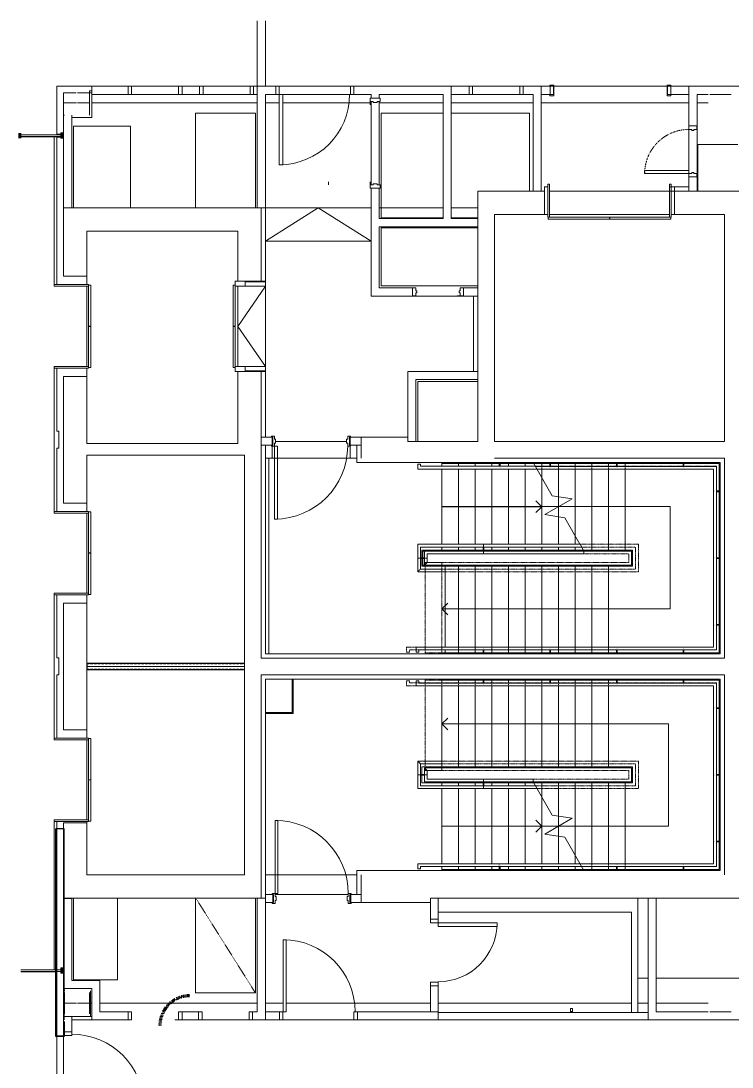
# Model space of a CAD drawing. Header units: millimetres. Extents: x -87 to 119687, y -2887 to 43508.
# Drawn here: x 64525 to 75187, y 14130 to 29818 of the extents above; entities that cross this region are included whole.
import ezdxf

# ---------------------------------------------------------------- set-up
doc = ezdxf.new("R2010")
doc.units = ezdxf.units.MM
for name, pattern in [('Dash', [6, 3, -3]), ('Dash 1_5mm', [3, 1.5, -1.5]), ('Hidden', [5.5, 3.5, -2]), ('Overhead', [3.96875, 2.38125, -1.5875])]:
    doc.linetypes.add(name, pattern=pattern)
doc.layers.add('@_line-plan-doors', color=7, linetype='Continuous')
doc.layers.add('@_line-plan-walls', color=7, linetype='Continuous')

# ---------------------------------------------------------------- blocks, each defined once
blk = doc.blocks.new('@_floor_10')
at = {"layer": '@_line-plan-doors', "lineweight": 13, "extrusion": (0, 0, -1)}
blk.add_hatch(color=256, dxfattribs=at).paths.add_polyline_path([(-64523, 28059), (-64525, 28061), (-64525, 28137), (-64523, 28139), (-64487, 28139), (-64485, 28137), (-64485, 28061), (-64487, 28059)], flags=0)
at = {"layer": '@_line-plan-walls', "lineweight": 9, "extrusion": (0, 0, -1)}
for points in [[(-65124, 28059), (-65160, 28059), (-65162, 28061), (-65162, 28137), (-65160, 28139), (-65124, 28139), (-65122, 28137), (-65122, 28061)], [(-65124, 15617), (-65122, 15615), (-65122, 15539), (-65124, 15537), (-65160, 15537), (-65162, 15539), (-65162, 15615), (-65160, 15617)]]:
    blk.add_hatch(color=256, dxfattribs=at).paths.add_polyline_path(points, flags=0)
at = {"layer": '@_line-plan-doors', "lineweight": 13}
for p, q in [((68345, 28838), (68345, 28716)), ((68396, 28838), (68345, 28838)), ((68345, 28716), (68452, 28716)), ((68396, 28716), (68396, 28838)), ((68398, 27661), (68398, 28716)), ((68452, 27661), (68452, 28716)), ((69464, 28716), (69464, 28838)), ((69515, 28838), (69464, 28838)), ((69515, 28716), (69464, 28716)), ((69515, 28716), (69515, 28838)), ((68369, 23443), (68325, 23443)), ((68325, 23443), (68325, 22348)), ((68369, 22348), (68369, 23443)), ((68325, 22348), (68369, 22348)), ((68334, 17828), (68378, 17828)), ((68334, 16733), (68334, 17828)), ((68378, 17828), (68378, 16733)), ((68378, 16733), (68334, 16733)), ((71663, 16293), (70778, 16293)), ((70778, 16239), (70778, 16293)), ((71663, 16239), (70778, 16239)), ((71663, 16239), (71663, 16293)), ((68500, 16040), (68455, 16040)), ((68455, 16040), (68455, 14960)), ((68500, 14960), (68500, 16040)), ((68455, 14960), (68500, 14960)), ((65165, 14605), (65165, 14658)), ((65287, 14658), (65165, 14658)), ((65165, 14605), (65287, 14605)), ((65287, 14658), (65287, 14605))]:
    blk.add_line(p, q, dxfattribs=at)
at = {"layer": '@_line-plan-doors', "lineweight": 13, "extrusion": (0, 0, -1)}
blk.add_line((64525, 28061), (64525, 28137), dxfattribs=at)
at = {"layer": '@_line-plan-doors', "lineweight": 13}
for centre, radius, start, end in [((68398, 28716), 1055, 270, 0), ((68329, 23443), 1095, 270, 0), ((68338, 16733), 1095, 0, 90), ((70778, 16293), 885, 270, 0), ((68455, 14960), 1080, 0, 90), ((65287, 13543), 1080, 0, 90)]:
    blk.add_arc(centre, radius, start, end, dxfattribs=at)
at = {"layer": '@_line-plan-walls', "lineweight": 18}
for p, q in [((68068, 29818), (68068, 27013)), ((68190, 28838), (68190, 29818)), ((66130, 28838), (65065, 28838)), ((65065, 28838), (65065, 28122)), ((65165, 28738), (65355, 28738)), ((65165, 28738), (65165, 27013)), ((65374, 28738), (65586, 28738)), ((65551, 28772), (65551, 28404)), ((65586, 28772), (65551, 28772)), ((65586, 28369), (65586, 28838)), ((65586, 28716), (66130, 28716)), ((67203, 28838), (66940, 28838)), ((66940, 28716), (67203, 28716)), ((68345, 28838), (68013, 28838)), ((68013, 28716), (68068, 28716)), ((68190, 25913), (68190, 28716)), ((68190, 28716), (68345, 28716)), ((71245, 28838), (69515, 28838)), ((69515, 28716), (69775, 28716)), ((69775, 28716), (69775, 28658)), ((69897, 28658), (69897, 28716)), ((69897, 28716), (70855, 28716)), ((70855, 28716), (70855, 26853)), ((70977, 26853), (70977, 28838)), ((70977, 28716), (71245, 28716)), ((72456, 28838), (72055, 28838)), ((72055, 28716), (72203, 28716)), ((72203, 28716), (72203, 27263)), ((72325, 27263), (72325, 28716)), ((72325, 28716), (72457, 28716)), ((72327, 28716), (72327, 28838)), ((75725, 28838), (74271, 28838)), ((74271, 28716), (74539, 28716)), ((74539, 28838), (74539, 28243)), ((74661, 28243), (74661, 28716)), ((74661, 28716), (74829, 28716)), ((74854, 28716), (75175, 28716)), ((65178, 28404), (65165, 28404)), ((65287, 27013), (65287, 28404)), ((65287, 28369), (65586, 28369)), ((65065, 28122), (65165, 28122)), ((74539, 27478), (74539, 27263)), ((74661, 27263), (74661, 27478)), ((69775, 27308), (69775, 25693)), ((69897, 26853), (69897, 27308)), ((72425, 27328), (72375, 27328)), ((72375, 27328), (72375, 26913)), ((72425, 26913), (72425, 27328)), ((74539, 27328), (74249, 27328)), ((74249, 27328), (74249, 27263)), ((74275, 27328), (74275, 26913)), ((74325, 26913), (74325, 27328)), ((72203, 27263), (72325, 27263)), ((74249, 27263), (74539, 27263)), ((68125, 27013), (68125, 25913)), ((68125, 27013), (68190, 27013)), ((70855, 26853), (69897, 26853)), ((71375, 26853), (70977, 26853)), ((72375, 26913), (72425, 26913)), ((74275, 26913), (74325, 26913)), ((69897, 25815), (69897, 26731)), ((69897, 26731), (71375, 26731)), ((68190, 25903), (67888, 25903)), ((67888, 25903), (67888, 25838)), ((68125, 25913), (68190, 25913)), ((68190, 25838), (68190, 25903)), ((67888, 25838), (68190, 25838)), ((70395, 25815), (69897, 25815)), ((71375, 25815), (71160, 25815)), ((71375, 24563), (71375, 25815)), ((69775, 25693), (70395, 25693)), ((71160, 25693), (71375, 25693)), ((71310, 25693), (71310, 24563)), ((68190, 24638), (67888, 24638)), ((67888, 24638), (67888, 24573)), ((68190, 24573), (68190, 24638)), ((67888, 24573), (68190, 24573)), ((68125, 24563), (68125, 20263)), ((68190, 24563), (68125, 24563)), ((68190, 23578), (68190, 24563)), ((71375, 24563), (70325, 24563)), ((70325, 24563), (70325, 23513)), ((70447, 23513), (70447, 24441)), ((70447, 24441), (71375, 24441)), ((68300, 23578), (68125, 23578)), ((68281, 23591), (68325, 23591)), ((68281, 23578), (68281, 23591)), ((68290, 23456), (68290, 23578)), ((68300, 23456), (68300, 23578)), ((68325, 23591), (68325, 23546)), ((68325, 23546), (68341, 23546)), ((68341, 23546), (68341, 23488)), ((69407, 23546), (69424, 23546)), ((69407, 23488), (69407, 23546)), ((69424, 23591), (69467, 23591)), ((69424, 23546), (69424, 23591)), ((69449, 23578), (69449, 23456)), ((70325, 23578), (69449, 23578)), ((69460, 23578), (69460, 23456)), ((69467, 23591), (69467, 23578)), ((69625, 23263), (69625, 23578)), ((68125, 23456), (68300, 23456)), ((68190, 20328), (68190, 23456)), ((68281, 23443), (68281, 23456)), ((68325, 23443), (68281, 23443)), ((68290, 23513), (68300, 23513)), ((68325, 23488), (68325, 23443)), ((68341, 23488), (68325, 23488)), ((69424, 23488), (69407, 23488)), ((69424, 23443), (69424, 23488)), ((69467, 23443), (69424, 23443)), ((69449, 23513), (69460, 23513)), ((69449, 23456), (69625, 23456)), ((69467, 23456), (69467, 23443)), ((69560, 23456), (69560, 23198)), ((75075, 23263), (71625, 23263)), ((69560, 23198), (71668, 23198)), ((71737, 23198), (75010, 23198)), ((75010, 23198), (75010, 20328)), ((75075, 20328), (75075, 23198)), ((72246, 22621), (72335, 22533)), ((70835, 22534), (71085, 22534)), ((70835, 22533), (72335, 22533)), ((71086, 22534), (71335, 22534)), ((71336, 22534), (71585, 22534)), ((71587, 22534), (71835, 22534)), ((71837, 22534), (72085, 22534)), ((72087, 22534), (72335, 22534)), ((72246, 22445), (72335, 22533)), ((72338, 22534), (72585, 22534)), ((72586, 22534), (74260, 22534)), ((74260, 22534), (74260, 21001)), ((70923, 21089), (70835, 21001)), ((70923, 20913), (70835, 21001)), ((74260, 21001), (70835, 21001)), ((68125, 20263), (75075, 20263)), ((75010, 20328), (68190, 20328)), ((68190, 19948), (68190, 14838)), ((68190, 19948), (75010, 19948)), ((75010, 19948), (75010, 17078)), ((75075, 17078), (75075, 19948)), ((70923, 19363), (70835, 19275)), ((70923, 19187), (70835, 19275)), ((74235, 19275), (70835, 19275)), ((74235, 17743), (74235, 19275)), ((70835, 17743), (72335, 17743)), ((72246, 17831), (72335, 17743)), ((72246, 17655), (72335, 17743)), ((72338, 17743), (74235, 17743)), ((68125, 17013), (68125, 16663)), ((71668, 17078), (69560, 17078)), ((69560, 17078), (69560, 16720)), ((69625, 16598), (69625, 17013)), ((72284, 17078), (71737, 17078)), ((75010, 17078), (72966, 17078)), ((65165, 16659), (65165, 15308)), ((65287, 16659), (65165, 16659)), ((65287, 15430), (65287, 16659)), ((68068, 16663), (68068, 14960)), ((68190, 16663), (68068, 16663)), ((68290, 16720), (68190, 16720)), ((68299, 16598), (68299, 16720)), ((69469, 16720), (69469, 16598)), ((69625, 16720), (69477, 16720)), ((70665, 16663), (70665, 16348)), ((70778, 16348), (70778, 16663)), ((73776, 16663), (70778, 16663)), ((73776, 14951), (73776, 16663)), ((73928, 16663), (73928, 14838)), ((74050, 14960), (74050, 16663)), ((68190, 16598), (68290, 16598)), ((69477, 16598), (70665, 16598)), ((70778, 16451), (73678, 16451)), ((73678, 16451), (73678, 14951)), ((65708, 15430), (65287, 15430)), ((65708, 14960), (65708, 15430)), ((65178, 15290), (65163, 15290)), ((65163, 15290), (65163, 14890)), ((65165, 15308), (65586, 15308)), ((65178, 15272), (65178, 15290)), ((65178, 14928), (65178, 15248)), ((65551, 15248), (65551, 14928)), ((65566, 14890), (65566, 15273)), ((65586, 15308), (65586, 14838)), ((70665, 15348), (70665, 14960)), ((70778, 14838), (70778, 15348)), ((66130, 14960), (65708, 14960)), ((67188, 14960), (66940, 14960)), ((68068, 14960), (67998, 14960)), ((68400, 14960), (68190, 14960)), ((70778, 14960), (69570, 14960)), ((73928, 14951), (70778, 14951)), ((74829, 14960), (74050, 14960)), ((75175, 14960), (74854, 14960)), ((65163, 14890), (65586, 14890)), ((65165, 14890), (65165, 14658)), ((65287, 14658), (65287, 14890)), ((65287, 14838), (66130, 14838)), ((66940, 14838), (67188, 14838)), ((67998, 14838), (68400, 14838)), ((69570, 14838), (75983, 14838))]:
    blk.add_line(p, q, dxfattribs=at)
at = {"layer": '@_line-plan-walls', "lineweight": 9}
for p, q in [((66940, 28838), (66130, 28838)), ((66130, 28838), (66130, 28716)), ((66130, 28716), (66940, 28716)), ((66183, 28716), (66183, 28838)), ((66887, 28838), (66887, 28716)), ((66940, 28716), (66940, 28838)), ((67203, 28838), (68013, 28838)), ((67203, 28716), (67203, 28838)), ((68013, 28716), (67203, 28716)), ((67256, 28838), (67256, 28716)), ((67960, 28716), (67960, 28838)), ((68013, 28838), (68013, 28716)), ((69464, 28838), (68396, 28838)), ((69464, 28716), (68452, 28716)), ((71245, 28716), (71245, 28838)), ((71245, 28838), (72055, 28838)), ((72055, 28716), (71245, 28716)), ((71296, 28838), (71296, 28716)), ((72004, 28838), (72004, 28716)), ((72055, 28716), (72055, 28838)), ((72512, 28856), (72456, 28856)), ((72456, 28856), (72456, 28838)), ((72456, 28838), (74271, 28838)), ((72513, 28716), (72457, 28716)), ((72457, 28716), (72457, 28695)), ((72459, 28838), (72459, 28716)), ((72510, 28716), (72510, 28838)), ((72512, 28838), (72512, 28856)), ((72513, 28695), (72513, 28838)), ((74215, 28856), (74215, 28695)), ((74271, 28856), (74215, 28856)), ((74215, 28716), (74271, 28716)), ((74218, 28838), (74218, 28716)), ((74269, 28716), (74269, 28838)), ((74271, 28838), (74271, 28856)), ((74271, 28695), (74271, 28716)), ((65165, 28588), (65357, 28588)), ((65372, 28588), (65551, 28588)), ((65586, 28588), (68068, 28588)), ((68190, 28588), (68398, 28588)), ((68452, 28588), (69775, 28588)), ((69909, 28658), (69763, 28658)), ((69763, 28658), (69763, 28608)), ((69763, 28608), (69808, 28608)), ((69763, 28562), (69763, 28607)), ((69775, 27359), (69775, 28608)), ((69808, 28608), (69808, 28593)), ((69808, 28593), (69864, 28593)), ((69864, 28593), (69864, 28608)), ((69864, 28608), (69909, 28608)), ((69897, 28608), (69897, 27359)), ((69897, 28588), (70855, 28588)), ((69909, 28608), (69909, 28658)), ((72203, 28588), (70977, 28588)), ((72325, 28588), (74539, 28588)), ((72457, 28695), (72513, 28695)), ((74215, 28695), (74271, 28695)), ((74829, 28588), (74661, 28588)), ((67140, 27013), (67140, 28433)), ((67140, 28433), (68040, 28433)), ((68040, 28433), (68040, 27013)), ((69925, 28433), (70855, 28433)), ((69925, 26863), (69925, 28433)), ((70977, 28433), (72150, 28433)), ((72150, 28433), (72150, 27263)), ((74539, 27478), (74539, 28243)), ((74660, 28243), (74540, 28243)), ((74540, 28243), (74540, 28192)), ((74660, 28192), (74660, 28243)), ((74661, 28243), (74661, 27478)), ((65122, 28112), (64525, 28112)), ((64525, 28087), (65122, 28087)), ((65025, 28087), (65025, 25838)), ((65065, 28122), (65065, 28112)), ((65065, 28087), (65065, 28079)), ((65315, 27013), (65315, 28238)), ((65315, 28238), (66165, 28238)), ((66165, 28238), (66165, 27013)), ((74540, 28192), (74585, 28192)), ((74585, 28192), (74585, 28176)), ((74585, 28176), (74615, 28176)), ((74615, 28176), (74615, 28192)), ((74615, 28192), (74660, 28192)), ((64525, 28079), (65065, 28079)), ((65065, 28077), (65065, 25863)), ((65165, 28077), (65065, 28077)), ((65165, 25988), (65165, 28077)), ((74675, 27263), (74675, 27963)), ((74675, 27963), (75275, 27963)), ((68398, 27661), (68452, 27661)), ((73876, 27573), (74540, 27573)), ((73876, 27528), (73876, 27573)), ((74585, 27528), (73876, 27528)), ((74540, 27573), (74540, 27478)), ((74540, 27478), (74660, 27478)), ((74615, 27544), (74585, 27544)), ((74585, 27544), (74585, 27528)), ((74615, 27528), (74615, 27544)), ((74660, 27528), (74615, 27528)), ((74660, 27478), (74660, 27528)), ((69138, 27359), (69138, 27404)), ((69763, 27404), (69763, 27308)), ((69808, 27359), (69763, 27359)), ((69763, 27308), (69909, 27308)), ((69864, 27375), (69808, 27375)), ((69808, 27375), (69808, 27359)), ((69864, 27359), (69864, 27375)), ((69909, 27359), (69864, 27359)), ((69909, 27308), (69909, 27359)), ((72450, 27368), (72425, 27368)), ((72425, 27368), (72425, 26876)), ((72450, 26876), (72450, 27368)), ((74275, 27368), (74250, 27368)), ((74250, 27368), (74250, 26876)), ((74275, 26876), (74275, 27368)), ((71375, 27263), (71375, 23513)), ((72375, 27263), (71375, 27263)), ((72375, 26913), (72375, 27263)), ((74249, 27263), (72450, 27263)), ((75425, 27263), (74325, 27263)), ((74325, 27263), (74325, 26913)), ((68125, 27013), (65165, 27013)), ((68125, 25913), (68125, 27013)), ((68190, 27013), (69775, 27013)), ((68190, 26513), (68982, 27013)), ((68982, 27013), (69775, 26513)), ((70855, 27013), (69897, 27013)), ((70977, 27013), (71375, 27013)), ((70855, 26863), (69925, 26863)), ((71375, 26863), (70977, 26863)), ((71625, 23513), (71625, 26913)), ((71625, 26913), (72375, 26913)), ((72425, 26876), (73348, 26876)), ((72431, 26876), (72431, 26844)), ((72431, 26844), (73348, 26844)), ((72450, 26913), (74250, 26913)), ((73348, 26844), (73348, 26876)), ((74275, 26876), (73352, 26876)), ((73352, 26876), (73352, 26844)), ((73352, 26844), (74269, 26844)), ((74269, 26844), (74269, 26876)), ((74325, 26913), (75075, 26913)), ((75075, 26913), (75075, 23513)), ((69925, 25843), (69925, 26713)), ((69925, 26713), (71375, 26713)), ((65515, 26663), (67775, 26663)), ((65515, 25863), (65515, 26663)), ((67775, 26663), (67775, 25913)), ((69775, 26513), (68190, 26513)), ((65515, 25988), (65165, 25988)), ((67738, 25240), (67738, 25913)), ((68125, 25913), (67738, 25913)), ((67888, 25838), (67888, 25913)), ((68190, 25903), (68190, 25913)), ((65540, 25863), (65025, 25863)), ((65025, 25838), (65540, 25838)), ((65515, 24638), (65515, 25838)), ((65540, 25863), (65540, 25240)), ((65572, 25857), (65540, 25857)), ((65572, 25240), (65572, 25857)), ((67738, 25857), (67706, 25857)), ((67706, 25857), (67706, 25240)), ((67738, 25838), (67888, 25838)), ((67775, 24638), (67775, 25838)), ((67775, 25238), (68190, 25838)), ((68190, 24638), (68190, 25838)), ((71375, 25843), (69925, 25843)), ((70445, 25814), (70395, 25814)), ((70395, 25814), (70395, 25694)), ((70445, 25769), (70445, 25814)), ((70461, 25769), (70445, 25769)), ((70445, 25739), (70461, 25739)), ((70445, 25694), (70445, 25739)), ((70461, 25739), (70461, 25769)), ((71109, 25769), (71093, 25769)), ((71093, 25769), (71093, 25739)), ((71093, 25739), (71109, 25739)), ((71160, 25814), (71109, 25814)), ((71109, 25814), (71109, 25769)), ((71109, 25739), (71109, 25694)), ((71160, 25694), (71160, 25814)), ((70395, 25694), (70445, 25694)), ((70395, 25693), (71160, 25693)), ((71064, 25694), (71160, 25694)), ((65540, 25240), (65572, 25240)), ((65572, 25236), (65540, 25236)), ((65540, 24613), (65540, 25236)), ((65572, 24619), (65572, 25236)), ((67706, 25240), (67738, 25240)), ((67738, 25236), (67706, 25236)), ((67706, 25236), (67706, 24619)), ((67738, 25236), (67738, 24563)), ((67775, 25238), (68190, 24638)), ((65025, 24638), (65025, 22438)), ((65540, 24638), (65025, 24638)), ((67888, 24638), (67738, 24638)), ((67888, 24563), (67888, 24638)), ((65025, 24613), (65540, 24613)), ((65065, 24613), (65065, 23664)), ((65165, 24488), (65515, 24488)), ((65165, 22588), (65165, 24488)), ((65515, 23483), (65515, 24613)), ((65540, 24619), (65572, 24619)), ((67706, 24619), (67738, 24619)), ((67738, 24563), (68125, 24563)), ((67775, 24563), (67775, 23483)), ((68125, 20263), (68125, 24563)), ((68190, 24563), (68190, 24573)), ((70325, 24563), (70325, 23578)), ((70475, 23513), (70475, 24413)), ((70475, 24413), (71375, 24413)), ((65065, 23664), (65095, 23664)), ((65095, 23664), (65095, 23411)), ((65065, 23411), (65065, 22463)), ((65095, 23411), (65065, 23411)), ((67775, 23483), (65515, 23483)), ((68290, 23263), (68290, 23443)), ((68341, 23513), (69407, 23513)), ((69460, 23443), (69460, 23263)), ((69625, 23513), (69625, 23263)), ((70325, 23513), (71375, 23513)), ((75075, 23513), (71625, 23513)), ((65515, 23308), (67875, 23308)), ((65515, 22463), (65515, 23308)), ((67875, 23308), (67875, 17013)), ((69560, 23263), (68190, 23263)), ((68240, 23263), (68240, 20328)), ((71625, 23263), (75075, 23263)), ((75075, 20263), (75075, 23263)), ((70474, 23173), (70516, 23173)), ((70474, 23097), (70474, 23173)), ((72261, 23097), (70474, 23097)), ((70516, 23139), (70516, 23173)), ((72237, 23139), (70516, 23139)), ((70835, 23139), (70835, 23198)), ((70835, 23183), (71697, 23183)), ((70835, 21970), (70835, 23097)), ((71085, 23139), (71085, 23183)), ((71085, 21970), (71085, 23097)), ((71335, 23139), (71335, 23183)), ((71335, 21970), (71335, 23097)), ((71585, 23139), (71585, 23183)), ((71585, 21970), (71585, 23097)), ((71667, 23198), (71667, 23191)), ((71668, 23198), (71737, 23198)), ((71737, 23191), (71668, 23191)), ((71697, 23191), (71697, 23139)), ((71697, 23115), (71697, 23116)), ((71697, 23116), (71697, 23116)), ((71697, 23116), (71697, 23116)), ((71697, 23116), (71697, 23116)), ((71697, 23115), (71697, 23115)), ((71708, 23183), (72454, 23183)), ((71709, 23139), (71709, 23191)), ((71709, 23116), (71709, 23116)), ((71709, 23116), (71709, 23116)), ((71738, 23191), (71738, 23198)), ((71835, 23139), (71835, 23183)), ((71835, 21970), (71835, 23097)), ((72085, 23139), (72085, 23183)), ((72085, 21970), (72085, 23097)), ((72204, 23198), (72490, 22698)), ((72238, 23138), (74951, 23138)), ((72262, 23096), (74909, 23096)), ((72335, 23138), (72335, 23183)), ((72335, 21970), (72335, 23096)), ((72424, 23190), (72424, 23197)), ((72494, 23197), (72425, 23197)), ((72425, 23190), (72494, 23190)), ((72453, 23138), (72453, 23190)), ((72453, 23115), (72453, 23115)), ((72453, 23115), (72453, 23114)), ((72453, 23115), (72453, 23115)), ((72465, 23190), (72465, 23138)), ((72465, 23183), (73454, 23183)), ((72465, 23115), (72465, 23115)), ((72465, 23115), (72465, 23115)), ((72465, 23115), (72465, 23115)), ((72465, 23115), (72465, 23115)), ((72495, 23197), (72495, 23190)), ((72585, 23138), (72585, 23183)), ((72585, 21970), (72585, 23096)), ((72835, 23138), (72835, 23183)), ((72835, 21970), (72835, 23096)), ((73085, 23138), (73085, 23183)), ((73085, 21883), (73085, 23096)), ((73335, 23138), (73335, 23183)), ((73335, 21883), (73335, 23096)), ((73424, 23190), (73424, 23197)), ((73494, 23197), (73425, 23197)), ((73425, 23190), (73494, 23190)), ((73453, 23138), (73453, 23190)), ((73453, 23115), (73453, 23115)), ((73453, 23115), (73453, 23114)), ((73453, 23115), (73453, 23115)), ((73465, 23190), (73465, 23138)), ((73465, 23183), (74454, 23183)), ((73465, 23115), (73465, 23115)), ((73465, 23115), (73465, 23115)), ((73465, 23115), (73465, 23115)), ((73465, 23115), (73465, 23115)), ((73495, 23197), (73495, 23190)), ((73585, 23138), (73585, 23183)), ((73585, 21883), (73585, 23096)), ((74424, 23190), (74424, 23197)), ((74494, 23197), (74425, 23197)), ((74425, 23190), (74494, 23190)), ((74453, 23138), (74453, 23190)), ((74453, 23115), (74453, 23115)), ((74453, 23115), (74453, 23114)), ((74453, 23115), (74453, 23115)), ((74465, 23190), (74465, 23138)), ((74465, 23183), (74995, 23183)), ((74465, 23115), (74465, 23115)), ((74465, 23115), (74465, 23115)), ((74465, 23115), (74465, 23115)), ((74465, 23115), (74465, 23115)), ((74495, 23197), (74495, 23190)), ((74909, 23096), (74909, 20429)), ((74951, 23138), (74951, 20387)), ((74995, 23183), (74995, 22769)), ((74927, 22769), (74927, 22769)), ((74927, 22769), (74927, 22769)), ((74927, 22757), (74927, 22757)), ((74927, 22757), (74928, 22757)), ((74928, 22769), (74928, 22769)), ((74928, 22757), (74928, 22757)), ((74928, 22757), (74928, 22757)), ((74951, 22769), (75003, 22769)), ((75003, 22757), (74951, 22757)), ((74995, 22757), (74995, 21769)), ((75003, 22799), (75010, 22799)), ((75003, 22797), (75003, 22729)), ((72791, 22651), (72378, 22415)), ((72490, 22698), (72791, 22651)), ((75010, 22728), (75003, 22728)), ((65540, 22463), (65025, 22463)), ((65025, 22438), (65540, 22438)), ((65515, 22588), (65165, 22588)), ((65515, 21238), (65515, 22438)), ((65540, 22463), (65540, 21840)), ((65572, 22457), (65540, 22457)), ((65572, 21840), (65572, 22457)), ((72378, 22415), (72679, 22368)), ((72679, 22368), (72906, 21972)), ((70473, 21970), (70473, 21556)), ((70473, 21970), (72907, 21970)), ((71460, 21928), (71460, 21970)), ((72907, 21970), (72966, 21868)), ((65540, 21840), (65572, 21840)), ((65572, 21836), (65540, 21836)), ((65540, 21213), (65540, 21836)), ((65572, 21219), (65572, 21836)), ((70515, 21598), (70515, 21928)), ((70515, 21928), (72931, 21928)), ((71455, 21883), (70536, 21883)), ((70536, 21883), (70536, 21767)), ((70551, 21767), (70551, 21868)), ((70551, 21868), (73680, 21868)), ((70575, 21868), (70575, 21658)), ((70615, 21698), (70615, 21828)), ((70615, 21828), (72966, 21828)), ((70835, 21868), (70835, 21928)), ((71085, 21883), (71085, 21928)), ((71335, 21883), (71335, 21928)), ((71455, 21949), (71455, 21949)), ((71455, 21928), (71455, 21868)), ((71460, 21828), (71460, 21868)), ((71464, 21883), (73695, 21883)), ((71465, 21949), (71465, 21949)), ((71465, 21949), (71465, 21949)), ((71465, 21868), (71465, 21928)), ((71585, 21883), (71585, 21928)), ((71835, 21883), (71835, 21928)), ((72085, 21883), (72085, 21928)), ((72335, 21883), (72335, 21928)), ((72585, 21883), (72585, 21928)), ((72835, 21883), (72835, 21928)), ((72966, 21828), (72966, 21868)), ((73680, 21868), (73680, 21658)), ((73695, 21883), (73695, 21643)), ((70515, 21763), (70473, 21763)), ((70493, 21768), (70494, 21768)), ((70494, 21768), (70494, 21768)), ((70494, 21758), (70494, 21758)), ((70575, 21768), (70515, 21768)), ((70515, 21758), (70575, 21758)), ((70536, 21759), (70536, 21643)), ((70551, 21658), (70551, 21759)), ((73680, 21658), (70551, 21658)), ((70615, 21763), (70575, 21763)), ((70615, 21698), (70575, 21658)), ((70835, 21698), (70615, 21698)), ((70835, 21698), (70835, 21643)), ((74927, 21769), (74927, 21769)), ((74927, 21769), (74927, 21769)), ((74927, 21757), (74927, 21757)), ((74927, 21757), (74928, 21757)), ((74928, 21769), (74928, 21769)), ((74928, 21757), (74928, 21757)), ((74928, 21757), (74928, 21757)), ((74951, 21769), (75003, 21769)), ((75003, 21757), (74951, 21757)), ((74995, 21757), (74995, 20769)), ((75003, 21799), (75010, 21799)), ((75003, 21797), (75003, 21729)), ((75010, 21728), (75003, 21728)), ((70473, 21556), (70835, 21556)), ((70835, 21598), (70515, 21598)), ((70536, 21643), (73695, 21643)), ((70835, 21598), (70835, 21556)), ((70885, 20429), (70885, 21643)), ((71085, 21643), (71085, 20429)), ((71335, 21643), (71335, 20429)), ((71585, 21643), (71585, 20429)), ((71835, 21643), (71835, 20429)), ((72085, 21643), (72085, 20429)), ((72335, 21643), (72335, 20429)), ((72585, 21643), (72585, 20429)), ((72835, 21643), (72835, 20429)), ((73085, 21643), (73085, 20429)), ((73335, 21643), (73335, 20429)), ((65025, 21238), (65025, 19038)), ((65540, 21238), (65025, 21238)), ((65025, 21213), (65540, 21213)), ((65065, 21213), (65065, 20265)), ((65515, 19063), (65515, 21213)), ((65540, 21219), (65572, 21219)), ((65515, 21088), (65165, 21088)), ((65165, 21088), (65165, 19188)), ((74927, 20769), (74927, 20769)), ((74927, 20769), (74927, 20769)), ((74927, 20757), (74927, 20757)), ((74927, 20757), (74928, 20757)), ((74928, 20769), (74928, 20769)), ((74928, 20757), (74928, 20757)), ((74928, 20757), (74928, 20757)), ((74951, 20769), (75003, 20769)), ((75003, 20757), (74951, 20757)), ((74995, 20757), (74995, 20343)), ((75003, 20799), (75010, 20799)), ((75003, 20797), (75003, 20729)), ((75010, 20728), (75003, 20728)), ((70449, 20429), (70449, 20353)), ((74909, 20429), (70449, 20429)), ((71454, 20411), (71454, 20410)), ((71454, 20410), (71454, 20410)), ((71454, 20410), (71454, 20410)), ((71454, 20410), (71454, 20410)), ((71466, 20410), (71466, 20411)), ((71466, 20411), (71466, 20411)), ((71466, 20410), (71466, 20410)), ((72454, 20411), (72454, 20410)), ((72454, 20410), (72454, 20410)), ((72454, 20410), (72454, 20410)), ((72454, 20410), (72454, 20410)), ((72466, 20410), (72466, 20411)), ((72466, 20411), (72466, 20411)), ((72466, 20410), (72466, 20410)), ((73454, 20411), (73454, 20410)), ((73454, 20410), (73454, 20410)), ((73454, 20410), (73454, 20410)), ((73454, 20410), (73454, 20410)), ((73466, 20410), (73466, 20411)), ((73466, 20411), (73466, 20411)), ((73466, 20410), (73466, 20410)), ((74454, 20411), (74454, 20410)), ((74454, 20410), (74454, 20410)), ((74454, 20410), (74454, 20410)), ((74454, 20410), (74454, 20410)), ((74466, 20410), (74466, 20411)), ((74466, 20411), (74466, 20411)), ((74466, 20410), (74466, 20410)), ((65065, 20265), (65095, 20265)), ((65095, 20265), (65095, 20013)), ((75075, 20263), (68125, 20263)), ((70491, 20353), (70449, 20353)), ((70491, 20387), (70491, 20353)), ((74951, 20387), (70491, 20387)), ((70835, 20343), (70835, 20328)), ((71455, 20343), (70835, 20343)), ((70885, 20343), (70885, 20387)), ((71085, 20387), (71085, 20343)), ((71335, 20387), (71335, 20343)), ((71425, 20328), (71425, 20335)), ((71495, 20335), (71426, 20335)), ((71426, 20328), (71495, 20328)), ((71454, 20335), (71454, 20387)), ((71466, 20387), (71466, 20335)), ((72455, 20343), (71466, 20343)), ((71496, 20335), (71496, 20328)), ((71585, 20387), (71585, 20343)), ((71835, 20387), (71835, 20343)), ((72085, 20387), (72085, 20343)), ((72335, 20387), (72335, 20343)), ((72425, 20328), (72425, 20335)), ((72495, 20335), (72426, 20335)), ((72426, 20328), (72495, 20328)), ((72454, 20335), (72454, 20387)), ((72466, 20387), (72466, 20335)), ((73455, 20343), (72466, 20343)), ((72496, 20335), (72496, 20328)), ((72585, 20387), (72585, 20343)), ((72835, 20387), (72835, 20343)), ((73085, 20387), (73085, 20343)), ((73335, 20387), (73335, 20343)), ((73425, 20328), (73425, 20335)), ((73495, 20335), (73426, 20335)), ((73426, 20328), (73495, 20328)), ((73454, 20335), (73454, 20387)), ((73466, 20387), (73466, 20335)), ((74455, 20343), (73466, 20343)), ((73496, 20335), (73496, 20328)), ((74425, 20328), (74425, 20335)), ((74495, 20335), (74426, 20335)), ((74426, 20328), (74495, 20328)), ((74454, 20335), (74454, 20387)), ((74466, 20387), (74466, 20335)), ((74995, 20343), (74466, 20343)), ((74496, 20335), (74496, 20328)), ((65519, 20088), (65519, 20188)), ((67875, 20188), (65519, 20188)), ((65519, 20138), (67875, 20138)), ((65519, 20088), (67875, 20088)), ((65065, 20013), (65065, 19063)), ((65095, 20013), (65065, 20013)), ((68125, 16663), (68125, 20013)), ((68125, 20013), (75075, 20013)), ((68590, 19948), (68590, 19448)), ((68605, 19948), (68605, 19433)), ((70835, 19889), (70835, 19948)), ((70835, 19933), (71455, 19933)), ((71085, 19933), (71085, 19889)), ((71335, 19933), (71335, 19889)), ((71425, 19948), (71425, 19941)), ((71426, 19948), (71495, 19948)), ((71495, 19941), (71426, 19941)), ((71454, 19941), (71454, 19889)), ((71466, 19889), (71466, 19941)), ((72455, 19933), (71466, 19933)), ((71496, 19941), (71496, 19948)), ((71585, 19933), (71585, 19889)), ((71835, 19933), (71835, 19889)), ((72085, 19933), (72085, 19889)), ((72335, 19933), (72335, 19889)), ((72425, 19948), (72425, 19941)), ((72426, 19948), (72495, 19948)), ((72495, 19941), (72426, 19941)), ((72454, 19941), (72454, 19889)), ((72466, 19889), (72466, 19941)), ((73455, 19933), (72466, 19933)), ((72496, 19941), (72496, 19948)), ((72585, 19933), (72585, 19889)), ((72835, 19933), (72835, 19889)), ((73085, 19933), (73085, 19889)), ((73335, 19933), (73335, 19889)), ((73425, 19948), (73425, 19941)), ((73426, 19948), (73495, 19948)), ((73495, 19941), (73426, 19941)), ((73454, 19941), (73454, 19889)), ((73466, 19889), (73466, 19941)), ((74455, 19933), (73466, 19933)), ((73496, 19941), (73496, 19948)), ((74425, 19948), (74425, 19941)), ((74426, 19948), (74495, 19948)), ((74495, 19941), (74426, 19941)), ((74454, 19941), (74454, 19889)), ((74466, 19889), (74466, 19941)), ((74995, 19933), (74466, 19933)), ((74496, 19941), (74496, 19948)), ((74995, 19519), (74995, 19933)), ((75075, 17013), (75075, 20013)), ((70449, 19923), (70491, 19923)), ((70449, 19847), (70449, 19923)), ((74909, 19847), (70449, 19847)), ((70491, 19889), (70491, 19923)), ((74951, 19889), (70491, 19889)), ((70835, 19847), (70835, 18578)), ((71085, 19847), (71085, 18633)), ((71335, 19847), (71335, 18633)), ((71454, 19865), (71454, 19866)), ((71454, 19866), (71454, 19866)), ((71454, 19866), (71454, 19866)), ((71454, 19866), (71454, 19866)), ((71466, 19866), (71466, 19865)), ((71466, 19866), (71466, 19866)), ((71466, 19865), (71466, 19865)), ((71585, 19847), (71585, 18633)), ((71835, 19847), (71835, 18633)), ((72085, 19847), (72085, 18633)), ((72335, 19847), (72335, 18633)), ((72454, 19865), (72454, 19866)), ((72454, 19866), (72454, 19866)), ((72454, 19866), (72454, 19866)), ((72454, 19866), (72454, 19866)), ((72466, 19866), (72466, 19865)), ((72466, 19866), (72466, 19866)), ((72466, 19865), (72466, 19865)), ((72585, 19847), (72585, 18633)), ((72835, 19847), (72835, 18633)), ((73085, 19847), (73085, 18633)), ((73335, 19847), (73335, 18633)), ((73454, 19865), (73454, 19866)), ((73454, 19866), (73454, 19866)), ((73454, 19866), (73454, 19866)), ((73454, 19866), (73454, 19866)), ((73466, 19866), (73466, 19865)), ((73466, 19866), (73466, 19866)), ((73466, 19865), (73466, 19865)), ((74454, 19865), (74454, 19866)), ((74454, 19866), (74454, 19866)), ((74454, 19866), (74454, 19866)), ((74454, 19866), (74454, 19866)), ((74466, 19866), (74466, 19865)), ((74466, 19866), (74466, 19866)), ((74466, 19865), (74466, 19865)), ((74909, 17180), (74909, 19847)), ((74951, 17138), (74951, 19889)), ((74927, 19519), (74927, 19519)), ((74927, 19519), (74928, 19519)), ((74927, 19507), (74927, 19507)), ((74927, 19507), (74927, 19507)), ((74928, 19519), (74928, 19519)), ((74928, 19519), (74928, 19519)), ((74928, 19507), (74928, 19507)), ((75003, 19519), (74951, 19519)), ((74951, 19507), (75003, 19507)), ((74995, 18519), (74995, 19507)), ((75010, 19549), (75003, 19549)), ((75003, 19479), (75003, 19547)), ((75003, 19478), (75010, 19478)), ((68590, 19448), (68190, 19448)), ((68605, 19433), (68190, 19433)), ((65515, 19188), (65165, 19188)), ((65540, 19063), (65025, 19063)), ((65025, 19038), (65540, 19038)), ((65515, 17838), (65515, 19038)), ((65540, 19063), (65540, 18440)), ((65572, 19057), (65540, 19057)), ((65572, 18440), (65572, 19057)), ((70835, 18720), (70473, 18720)), ((70473, 18720), (70473, 18306)), ((70515, 18678), (70835, 18678)), ((70515, 18678), (70515, 18348)), ((70473, 18513), (70515, 18513)), ((70494, 18518), (70494, 18518)), ((70515, 18518), (70575, 18518)), ((70536, 18517), (70536, 18633)), ((70536, 18633), (73695, 18633)), ((73680, 18618), (70575, 18618)), ((70575, 18618), (70615, 18578)), ((70575, 18618), (70575, 18408)), ((70615, 18513), (70575, 18513)), ((70615, 18578), (70835, 18578)), ((70615, 18578), (70615, 18448)), ((73680, 18408), (73680, 18618)), ((73695, 18393), (73695, 18633)), ((74927, 18519), (74927, 18519)), ((74927, 18519), (74928, 18519)), ((74928, 18519), (74928, 18519)), ((74928, 18519), (74928, 18519)), ((75003, 18519), (74951, 18519)), ((75010, 18549), (75003, 18549)), ((75003, 18479), (75003, 18547)), ((65540, 18440), (65572, 18440)), ((65572, 18436), (65540, 18436)), ((65540, 17813), (65540, 18436)), ((65572, 17819), (65572, 18436)), ((70493, 18508), (70494, 18508)), ((70494, 18508), (70494, 18508)), ((70575, 18508), (70515, 18508)), ((70536, 18393), (70536, 18509)), ((71455, 18393), (70536, 18393)), ((70575, 18408), (73680, 18408)), ((70615, 18448), (72204, 18448)), ((70835, 18348), (70835, 18408)), ((71085, 18348), (71085, 18393)), ((71335, 18348), (71335, 18393)), ((71455, 18348), (71455, 18408)), ((71460, 18448), (71460, 18408)), ((71464, 18393), (73695, 18393)), ((71465, 18408), (71465, 18348)), ((71585, 18348), (71585, 18393)), ((71835, 18348), (71835, 18393)), ((72085, 18348), (72085, 18393)), ((72204, 18408), (72204, 18448)), ((72204, 18408), (72490, 17908)), ((72335, 17179), (72335, 18393)), ((72585, 17179), (72585, 18393)), ((72835, 17179), (72835, 18393)), ((73085, 17180), (73085, 18393)), ((73335, 17180), (73335, 18393)), ((73585, 17180), (73585, 18393)), ((74927, 18507), (74927, 18507)), ((74927, 18507), (74927, 18507)), ((74928, 18507), (74928, 18507)), ((74951, 18507), (75003, 18507)), ((74995, 17519), (74995, 18507)), ((75003, 18478), (75010, 18478)), ((70473, 18306), (72262, 18306)), ((70515, 18348), (72238, 18348)), ((70835, 17179), (70835, 18306)), ((71085, 17179), (71085, 18306)), ((71335, 17179), (71335, 18306)), ((71455, 18327), (71455, 18327)), ((71460, 18348), (71460, 18306)), ((71465, 18327), (71465, 18327)), ((71465, 18327), (71465, 18327)), ((71585, 17179), (71585, 18306)), ((71835, 17179), (71835, 18306)), ((72085, 17179), (72085, 18306)), ((72490, 17908), (72791, 17861)), ((65025, 15590), (65025, 17838)), ((65540, 17838), (65025, 17838)), ((65025, 17813), (65540, 17813)), ((65065, 17813), (65065, 13216)), ((65515, 17792), (65165, 17792)), ((65165, 14658), (65165, 17792)), ((65515, 17013), (65515, 17813)), ((65540, 17819), (65572, 17819)), ((72791, 17861), (72378, 17625)), ((72378, 17625), (72679, 17578)), ((72966, 17078), (72679, 17578)), ((74927, 17519), (74927, 17519)), ((74927, 17519), (74928, 17519)), ((74927, 17507), (74927, 17507)), ((74927, 17507), (74927, 17507)), ((74928, 17519), (74928, 17519)), ((74928, 17519), (74928, 17519)), ((74928, 17507), (74928, 17507)), ((75003, 17519), (74951, 17519)), ((74951, 17507), (75003, 17507)), ((74995, 17093), (74995, 17507)), ((75010, 17549), (75003, 17549)), ((75003, 17479), (75003, 17547)), ((75003, 17478), (75010, 17478)), ((70474, 17179), (70474, 17103)), ((72908, 17179), (70474, 17179)), ((70516, 17103), (70474, 17103)), ((70516, 17137), (70516, 17103)), ((72932, 17137), (70516, 17137)), ((70835, 17078), (70835, 17137)), ((71085, 17093), (71085, 17137)), ((71335, 17093), (71335, 17137)), ((71585, 17093), (71585, 17137)), ((71697, 17161), (71697, 17161)), ((71697, 17161), (71697, 17160)), ((71697, 17160), (71697, 17160)), ((71697, 17160), (71697, 17160)), ((71697, 17160), (71697, 17160)), ((71697, 17085), (71697, 17137)), ((71709, 17160), (71709, 17160)), ((71709, 17160), (71709, 17160)), ((71709, 17137), (71709, 17085)), ((71835, 17093), (71835, 17137)), ((72085, 17093), (72085, 17137)), ((72335, 17093), (72335, 17137)), ((72585, 17093), (72585, 17137)), ((72835, 17093), (72835, 17137)), ((72907, 17180), (74909, 17180)), ((72931, 17138), (74951, 17138)), ((73085, 17093), (73085, 17138)), ((73335, 17093), (73335, 17138)), ((73453, 17161), (73453, 17162)), ((73453, 17161), (73453, 17161)), ((73453, 17161), (73453, 17161)), ((73453, 17138), (73453, 17086)), ((73465, 17161), (73465, 17161)), ((73465, 17161), (73465, 17161)), ((73465, 17161), (73465, 17161)), ((73465, 17161), (73465, 17161)), ((73465, 17086), (73465, 17138)), ((73585, 17093), (73585, 17138)), ((74453, 17161), (74453, 17162)), ((74453, 17161), (74453, 17161)), ((74453, 17161), (74453, 17161)), ((74453, 17138), (74453, 17086)), ((74465, 17161), (74465, 17161)), ((74465, 17161), (74465, 17161)), ((74465, 17161), (74465, 17161)), ((74465, 17161), (74465, 17161)), ((74465, 17086), (74465, 17138)), ((67875, 17013), (65515, 17013)), ((68190, 17013), (69560, 17013)), ((69625, 17013), (69625, 16663)), ((70835, 17093), (71697, 17093)), ((71667, 17078), (71667, 17085)), ((71737, 17085), (71668, 17085)), ((71668, 17078), (71737, 17078)), ((71708, 17093), (73454, 17093)), ((71738, 17085), (71738, 17078)), ((72284, 17078), (72966, 17078)), ((73424, 17086), (73424, 17079)), ((73425, 17086), (73494, 17086)), ((73494, 17079), (73425, 17079)), ((73465, 17093), (74454, 17093)), ((73495, 17079), (73495, 17086)), ((74424, 17086), (74424, 17079)), ((74425, 17086), (74494, 17086)), ((74494, 17079), (74425, 17079)), ((74465, 17093), (74995, 17093)), ((74495, 17079), (74495, 17086)), ((65165, 16663), (68125, 16663)), ((65315, 15438), (65315, 16663)), ((65975, 16663), (65975, 15438)), ((67140, 15243), (67140, 16663)), ((68040, 16663), (68040, 15243)), ((68334, 16733), (68290, 16733)), ((68290, 16733), (68290, 16720)), ((68290, 16720), (68309, 16720)), ((68309, 16720), (68309, 16598)), ((68334, 16688), (68334, 16733)), ((68334, 16720), (69433, 16720)), ((68351, 16688), (68334, 16688)), ((68334, 16585), (68334, 16630)), ((68334, 16630), (68351, 16630)), ((68351, 16630), (68351, 16688)), ((69433, 16688), (69416, 16688)), ((69416, 16688), (69416, 16630)), ((69416, 16630), (69433, 16630)), ((69477, 16733), (69433, 16733)), ((69433, 16733), (69433, 16688)), ((69433, 16630), (69433, 16585)), ((69458, 16598), (69458, 16720)), ((69458, 16720), (69477, 16720)), ((69477, 16720), (69477, 16733)), ((70665, 16663), (75425, 16663)), ((68309, 16598), (68290, 16598)), ((68290, 16598), (68290, 16585)), ((68290, 16585), (68334, 16585)), ((69433, 16585), (69477, 16585)), ((69477, 16598), (69458, 16598)), ((69477, 16585), (69477, 16598)), ((70665, 16348), (70778, 16348)), ((70665, 16295), (70665, 16348)), ((70778, 16348), (70778, 16295)), ((70778, 16295), (70665, 16295)), ((65122, 15590), (64525, 15590)), ((64525, 15565), (65122, 15565)), ((64525, 15557), (65065, 15557)), ((65975, 15438), (65315, 15438)), ((70665, 15401), (70665, 15348)), ((70665, 15401), (70778, 15401)), ((70778, 15348), (70778, 15401)), ((73928, 15463), (73776, 15463)), ((75375, 15463), (74050, 15463)), ((68040, 15243), (67140, 15243)), ((70665, 15348), (70778, 15348)), ((65187, 15088), (65357, 15088)), ((65551, 15088), (65372, 15088)), ((65566, 15088), (65586, 15088)), ((68068, 15088), (65708, 15088)), ((68455, 15088), (68190, 15088)), ((70665, 15088), (68500, 15088)), ((73678, 15088), (70778, 15088)), ((73776, 15088), (73928, 15088)), ((74829, 15088), (74050, 15088)), ((66183, 14960), (66130, 14960)), ((66130, 14838), (66130, 14960)), ((66183, 14960), (66183, 14838)), ((66887, 14838), (66887, 14960)), ((66887, 14960), (66940, 14960)), ((66940, 14960), (66940, 14838)), ((67188, 14960), (67188, 14838)), ((67241, 14960), (67188, 14960)), ((67241, 14838), (67241, 14960)), ((67945, 14838), (67945, 14960)), ((67998, 14960), (67945, 14960)), ((67998, 14960), (67998, 14838)), ((68400, 14838), (68400, 14960)), ((68400, 14960), (68453, 14960)), ((68453, 14960), (68453, 14838)), ((69570, 14960), (69517, 14960)), ((69517, 14838), (69517, 14960)), ((69570, 14960), (69570, 14838)), ((72763, 14961), (72763, 15011)), ((72793, 15011), (72763, 15011)), ((72793, 15007), (72763, 15007)), ((72793, 14965), (72763, 14965)), ((72793, 14961), (72763, 14961)), ((72767, 14951), (72767, 14961)), ((72789, 14961), (72789, 14951)), ((72793, 15011), (72793, 14961)), ((66183, 14838), (66130, 14838)), ((66831, 14838), (66940, 14838)), ((67188, 14838), (67998, 14838)), ((69570, 14838), (68400, 14838)), ((65165, 13541), (65165, 14605))]:
    blk.add_line(p, q, dxfattribs=at)
at = {"layer": '@_line-plan-walls', "lineweight": 9, "extrusion": (0, 0, -1)}
for p, q in [((65122, 28137), (65122, 28061)), ((65160, 28139), (65124, 28139)), ((65162, 28061), (65162, 28137)), ((65124, 28059), (65160, 28059)), ((65122, 15615), (65122, 15539)), ((65160, 15617), (65124, 15617)), ((65124, 15537), (65160, 15537)), ((65162, 15539), (65162, 15615))]:
    blk.add_line(p, q, dxfattribs=at)
at = {"layer": '@_line-plan-walls', "linetype": 'Overhead', "lineweight": 9}
for p, q in [((72204, 23198), (75010, 23198)), ((72212, 23183), (74995, 23183)), ((74951, 23139), (72237, 23139)), ((74909, 23097), (72261, 23097)), ((72335, 22969), (72335, 23183)), ((72585, 22684), (72585, 23183)), ((72835, 22097), (72835, 23183)), ((73085, 21883), (73085, 23183)), ((73335, 21883), (73335, 23183)), ((73585, 21883), (73585, 23183)), ((74909, 20429), (74909, 23097)), ((74951, 20387), (74951, 23139)), ((74995, 23183), (74995, 20343)), ((75010, 23198), (75010, 20328)), ((72585, 22382), (72585, 22533)), ((72907, 21970), (73782, 21970)), ((73782, 21970), (73782, 21556)), ((72931, 21928), (73740, 21928)), ((72957, 21883), (73695, 21883)), ((72966, 21868), (73680, 21868)), ((72966, 21828), (73640, 21828)), ((73640, 21828), (73640, 21698)), ((73680, 21868), (73680, 21658)), ((73695, 21883), (73695, 21643)), ((73740, 21928), (73740, 21598)), ((70585, 20328), (70585, 21698)), ((73640, 21698), (70585, 21698)), ((73680, 21658), (70585, 21658)), ((73695, 21643), (70585, 21643)), ((73740, 21598), (70585, 21598)), ((73782, 21556), (70585, 21556)), ((70835, 21643), (70835, 20343)), ((71085, 21643), (71085, 20343)), ((71335, 21643), (71335, 20343)), ((71585, 21643), (71585, 20343)), ((71835, 21643), (71835, 20343)), ((72085, 21643), (72085, 20343)), ((72335, 21643), (72335, 20343)), ((72585, 21643), (72585, 20343)), ((72835, 21643), (72835, 20343)), ((73085, 21643), (73085, 20343)), ((73335, 21643), (73335, 20343)), ((70308, 20429), (74909, 20429)), ((70308, 20353), (70308, 20429)), ((70350, 20353), (70308, 20353)), ((70350, 20387), (74951, 20387)), ((70350, 20353), (70350, 20387)), ((74995, 20343), (70585, 20343)), ((75010, 20328), (70585, 20328)), ((75010, 19949), (70585, 19949)), ((70585, 18578), (70585, 19949)), ((74995, 19934), (70585, 19934)), ((70835, 19934), (70835, 18633)), ((71085, 19934), (71085, 18633)), ((71335, 19934), (71335, 18633)), ((71585, 19934), (71585, 18633)), ((71835, 19934), (71835, 18633)), ((72085, 19934), (72085, 18633)), ((72335, 19934), (72335, 18633)), ((72585, 19934), (72585, 18633)), ((72835, 19934), (72835, 18633)), ((73085, 19934), (73085, 18633)), ((73335, 19934), (73335, 18633)), ((74995, 17093), (74995, 19934)), ((75010, 17078), (75010, 19949)), ((70308, 19924), (70350, 19924)), ((70308, 19924), (70308, 19848)), ((70308, 19848), (74909, 19848)), ((70350, 19924), (70350, 19890)), ((70350, 19890), (74951, 19890)), ((74909, 19848), (74909, 17179)), ((74951, 19890), (74951, 17137)), ((73782, 18720), (70585, 18720)), ((73740, 18678), (70585, 18678)), ((73740, 18348), (73740, 18678)), ((73782, 18306), (73782, 18720)), ((73695, 18633), (70585, 18633)), ((73680, 18618), (70585, 18618)), ((73640, 18578), (70585, 18578)), ((73640, 18448), (73640, 18578)), ((73680, 18408), (73680, 18618)), ((73695, 18393), (73695, 18633)), ((72204, 18448), (73640, 18448)), ((72204, 18408), (73680, 18408)), ((72212, 18393), (73695, 18393)), ((72335, 18179), (72335, 18393)), ((72585, 17894), (72585, 18393)), ((72835, 17307), (72835, 18393)), ((73085, 17093), (73085, 18393)), ((73335, 17093), (73335, 18393)), ((73585, 17093), (73585, 18393)), ((72238, 18348), (73740, 18348)), ((72262, 18306), (73782, 18306)), ((72585, 17592), (72585, 17743)), ((74909, 17179), (72908, 17179)), ((74951, 17137), (72932, 17137)), ((72957, 17093), (74995, 17093)), ((72966, 17078), (75010, 17078))]:
    blk.add_line(p, q, dxfattribs=at)
at = {"layer": '@_line-plan-walls', "linetype": 'Hidden', "lineweight": 9}
for p, q in [((67875, 20178), (65519, 20178)), ((67875, 20098), (65519, 20098))]:
    blk.add_line(p, q, dxfattribs=at)
at = {"layer": '@_line-plan-walls'}
for p, q in [((65172, 17704), (65050, 17704)), ((65050, 14587), (65050, 17704)), ((65172, 15184), (65172, 17704)), ((65172, 14840), (65172, 15160)), ((65172, 14816), (65172, 14587)), ((65050, 14600), (65172, 14600)), ((65172, 14587), (65050, 14587))]:
    blk.add_line(p, q, dxfattribs=at)
at = {"layer": '@_line-plan-walls', "linetype": 'Dash', "lineweight": 9}
blk.add_line((67156, 16649), (68040, 15243), dxfattribs=at)
at = {"layer": '@_line-plan-walls', "lineweight": 9, "extrusion": (0, 0, -1)}
for centre, start, end in [((-65124, 28137), 360, 90), ((-65160, 28137), 90, 180), ((-65124, 28061), 270, 360), ((-65160, 28061), 180, 270), ((-65124, 15615), 0, 90), ((-65124, 15539), 270, 0), ((-65160, 15615), 90, 180), ((-65160, 15539), 180, 270)]:
    blk.add_arc(centre, 2, start, end, dxfattribs=at)
at = {"layer": '@_line-plan-walls', "linetype": 'Dash', "lineweight": 9}
blk.add_arc((74540, 27528), 663, 90, 180, dxfattribs=at)
at = {"layer": '@_line-plan-walls', "linetype": 'Dash 1_5mm', "lineweight": 70}
blk.add_arc((67057, 14749), 450, 90, 180, dxfattribs=at)
at = {"layer": '@_line-plan-walls', "lineweight": 9}
for points in [[(70515, 21598), (70515, 21598), (70514, 21598), (70513, 21596), (70512, 21595), (70511, 21594), (70509, 21593), (70508, 21592), (70506, 21590), (70505, 21588), (70503, 21586), (70502, 21585), (70500, 21584), (70499, 21582), (70498, 21581), (70496, 21580), (70495, 21578), (70494, 21577), (70492, 21576), (70491, 21574), (70490, 21573), (70488, 21572), (70487, 21570), (70486, 21569), (70484, 21568), (70483, 21567), (70482, 21565), (70480, 21564), (70479, 21562), (70478, 21561), (70477, 21560), (70475, 21559), (70474, 21558), (70473, 21556), (70473, 21556), (70473, 21556)], [(70473, 18720), (70473, 18720), (70473, 18720), (70474, 18718), (70475, 18717), (70477, 18716), (70478, 18715), (70479, 18714), (70481, 18712), (70483, 18710), (70484, 18708), (70486, 18707), (70487, 18706), (70488, 18704), (70490, 18703), (70491, 18702), (70492, 18700), (70494, 18699), (70495, 18698), (70496, 18696), (70498, 18695), (70499, 18694), (70500, 18692), (70502, 18691), (70503, 18690), (70504, 18689), (70505, 18687), (70507, 18686), (70508, 18684), (70509, 18683), (70511, 18682), (70512, 18681), (70513, 18680), (70514, 18678), (70515, 18678), (70515, 18678)]]:
    blk.add_open_spline(points, degree=3, knots=[0, 0, 0, 0, 0.083333, 0.125, 0.166667, 0.208333, 0.229167, 0.25, 0.291667, 0.333333, 0.354167, 0.375, 0.395833, 0.416667, 0.4375, 0.458333, 0.479167, 0.5, 0.520833, 0.541667, 0.5625, 0.583333, 0.604167, 0.625, 0.645833, 0.666667, 0.6875, 0.708333, 0.75, 0.770833, 0.791667, 0.833333, 0.875, 0.916667, 1, 1, 1, 1], dxfattribs=at)

msp = doc.modelspace()

# ---------------------------------------------------------------- block references
msp.add_blockref('@_floor_10', (0, 0))

doc.saveas('drawing.dxf')
